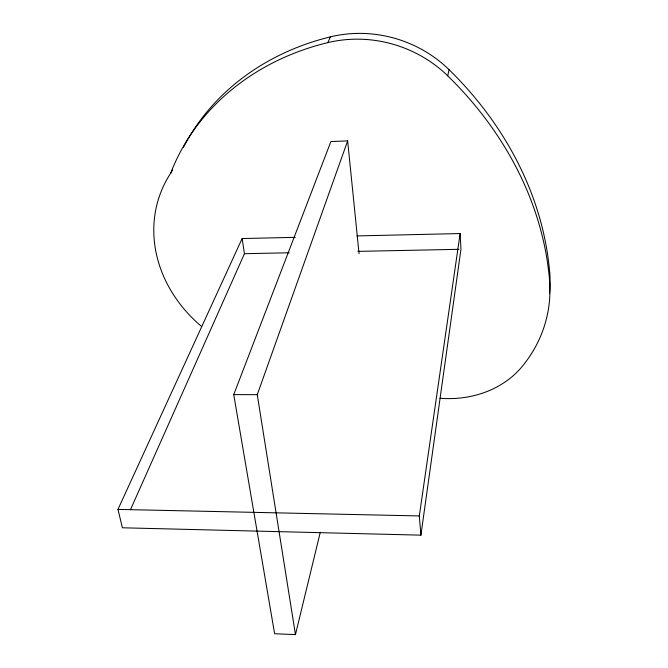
<?xml version="1.0" encoding="UTF-8"?>
<svg xmlns="http://www.w3.org/2000/svg" width="668" height="668" viewBox="0 0 668 668"><rect width="100%" height="100%" fill="white"/><g stroke="black" fill="none" stroke-linecap="round" stroke-linejoin="round"><path stroke-width="1" d="M440.003 398.262A704.348 648.16 -72.8 0 0 442.066 398.395A93.829 79.818 7.7 0 0 521.942 366.749A157.364 136.047 12 0 0 549.53 279.984L549.639 272.035A340.839 286.639 25.7 0 0 449.038 69.656A119.463 110.162 18.5 0 0 330.493 36.84A244.413 214.653 11.4 0 0 183.5 147.21M295.314 237.332L242.117 238.551L117.96 509.408L122.419 527.787L420.907 535.151L460.962 249.273L460.127 233.549L356.854 235.921M420.907 535.151L419.312 515.938L460.127 233.549M549.53 279.984A344.421 288.426 25.5 0 0 447.735 75.851L449.038 69.656M359.058 253.665L347.652 140.898L330.902 141.541L233.733 394.613L274.615 633.74L295.456 634.6L320.306 532.171M295.456 634.6L257.264 394.671L347.652 140.898M130.452 509.734L244.455 253.698L242.117 238.551M201.636 326.535A135.788 117.927 22.1 0 1 170.624 173.304A247.06 216.148 11.5 0 1 327.788 42.635L330.493 36.84M170.624 173.304L172.711 169.922M244.455 253.698L289.219 252.78M357.914 251.377L458.883 249.314M233.733 394.613L257.264 394.671M117.96 509.408L419.312 515.938M327.788 42.635A120.808 111.03 18.4 0 1 447.735 75.851M549.639 272.035A155.702 135.153 12 0 1 549.505 293.611"/></g></svg>
